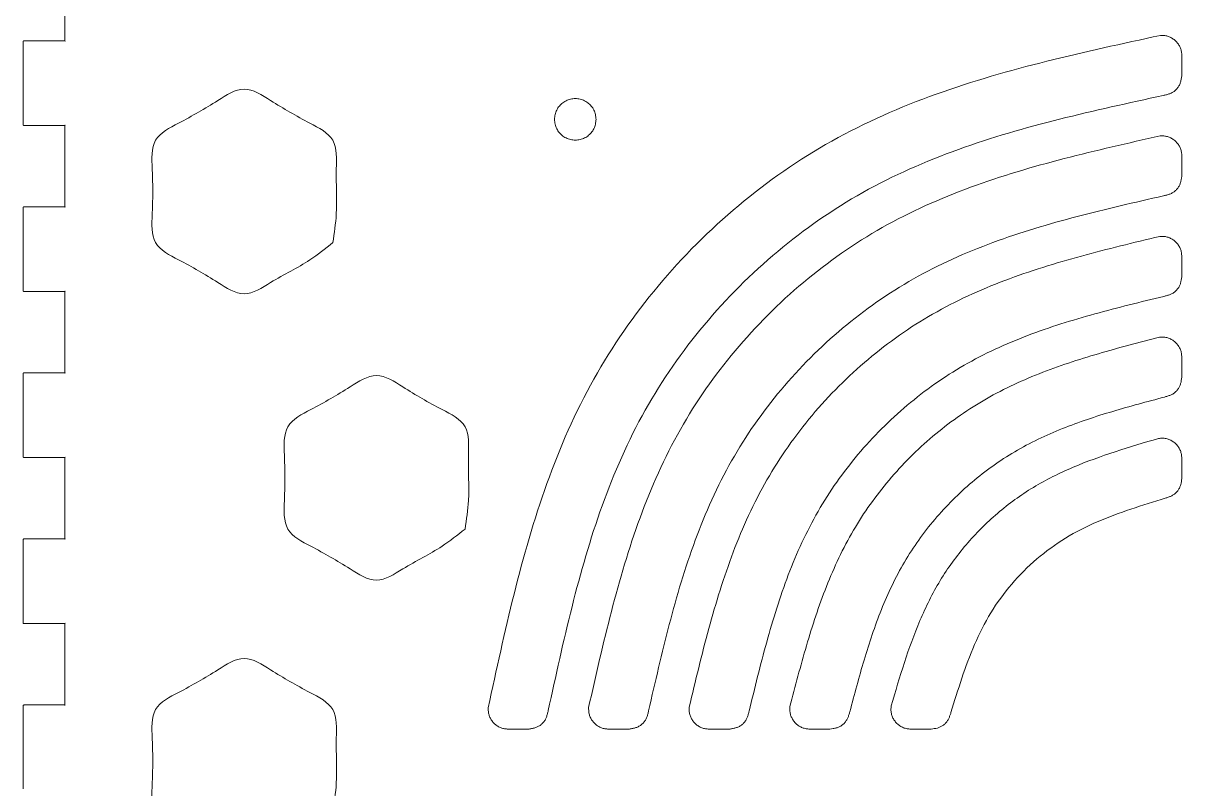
# Model space of a CAD drawing. Extents: x 10 to 568, y 23 to 1008.
# Drawn here: x 10 to 149.6, y 147.8 to 240 of the extents above; entities that cross this region are included whole.
import ezdxf

# ---------------------------------------------------------------- set-up
doc = ezdxf.new("R2010")
doc.units = 0
doc.layers.add('GEOMETRY', color=7, linetype='CONTINUOUS', lineweight=13)

msp = doc.modelspace()

# ---------------------------------------------------------------- linework, layer by layer
at = {"layer": 'GEOMETRY', "color": 7}
for points in [[(10.1, 247.7), (15, 247.7), (15, 237.9), (10.1, 237.9)], [(10, 237.8), (10, 227.8)], [(10.1, 227.7), (15, 227.7), (15, 217.9), (10.1, 217.9)], [(10, 217.8), (10, 207.8)], [(10.1, 207.7), (15, 207.7), (15, 197.9), (10.1, 197.9)], [(10, 197.8), (10, 187.8)], [(10.1, 187.7), (15, 187.7), (15, 177.9), (10.1, 177.9)], [(10, 177.8), (10, 167.8)], [(10.1, 167.7), (15, 167.7), (15, 157.9), (10.1, 157.9)], [(10, 157.8), (10, 147.8)]]:
    msp.add_lwpolyline(points, dxfattribs=at)
at = {"layer": 'GEOMETRY', "color": 5}
for points in [[(149.572305, 233.718964), (149.572305, 236.136274)], [(149.572305, 221.624246), (149.572305, 224.043596)], [(149.572305, 209.513195), (149.572305, 211.937648)], [(149.572305, 197.374579), (149.572305, 199.806182)], [(149.572305, 185.177779), (149.572305, 187.624694)], [(70.843628, 154.989982), (68.425971, 154.989982)], [(82.93842, 154.989982), (80.518461, 154.989982)], [(95.048902, 154.989982), (92.625107, 154.989982)], [(107.18751, 154.989982), (104.756518, 154.989982)], [(119.384484, 154.989982), (116.937591, 154.989982)]]:
    msp.add_lwpolyline(points, dxfattribs=at)
at = {"layer": 'GEOMETRY', "color": 3}
for points in [[(47.303434, 213.58554)], [(63.22558, 179.09103)]]:
    msp.add_lwpolyline(points, close=True, dxfattribs=at)
at = {"layer": 'GEOMETRY', "color": 7}
for points, knots in [([(10.1, 237.9), (10.082514, 237.897221), (10.04801, 237.891736), (10.008264, 237.85199), (10.002779, 237.817486), (10, 237.8)], [0, 0, 0, 0, 0.052201, 0.103008, 0.155209, 0.155209, 0.155209, 0.155209]), ([(15, 237.9), (15.004402, 237.876478), (15.011589, 237.83808), (15.06192, 237.888411), (15.023522, 237.895598), (15, 237.9)], [0, 0, 0, 0, 0.04969, 0.081117, 0.130808, 0.130808, 0.130808, 0.130808]), ([(10, 227.8), (10.002779, 227.782514), (10.008264, 227.74801), (10.04801, 227.708264), (10.082514, 227.702779), (10.1, 227.7)], [0, 0, 0, 0, 0.052201, 0.103008, 0.155209, 0.155209, 0.155209, 0.155209]), ([(15, 227.7), (15.023522, 227.704402), (15.06192, 227.711589), (15.011589, 227.76192), (15.004402, 227.723522), (15, 227.7)], [0, 0, 0, 0, 0.04969, 0.081117, 0.130808, 0.130808, 0.130808, 0.130808]), ([(10.1, 217.9), (10.082514, 217.897221), (10.04801, 217.891736), (10.008264, 217.85199), (10.002779, 217.817486), (10, 217.8)], [0, 0, 0, 0, 0.052201, 0.103008, 0.155209, 0.155209, 0.155209, 0.155209]), ([(15, 217.9), (15.004402, 217.876478), (15.011589, 217.83808), (15.06192, 217.888411), (15.023522, 217.895598), (15, 217.9)], [0, 0, 0, 0, 0.04969, 0.081117, 0.130808, 0.130808, 0.130808, 0.130808]), ([(10, 207.8), (10.002779, 207.782514), (10.008264, 207.74801), (10.04801, 207.708264), (10.082514, 207.702779), (10.1, 207.7)], [0, 0, 0, 0, 0.052201, 0.103008, 0.155209, 0.155209, 0.155209, 0.155209]), ([(15, 207.7), (15.023522, 207.704402), (15.06192, 207.711589), (15.011589, 207.76192), (15.004402, 207.723522), (15, 207.7)], [0, 0, 0, 0, 0.04969, 0.081117, 0.130808, 0.130808, 0.130808, 0.130808]), ([(10.1, 197.9), (10.082514, 197.897221), (10.04801, 197.891736), (10.008264, 197.85199), (10.002779, 197.817486), (10, 197.8)], [0, 0, 0, 0, 0.052201, 0.103008, 0.155209, 0.155209, 0.155209, 0.155209]), ([(15, 197.9), (15.004402, 197.876478), (15.011589, 197.83808), (15.06192, 197.888411), (15.023522, 197.895598), (15, 197.9)], [0, 0, 0, 0, 0.04969, 0.081117, 0.130808, 0.130808, 0.130808, 0.130808]), ([(10, 187.8), (10.002779, 187.782514), (10.008264, 187.74801), (10.04801, 187.708264), (10.082514, 187.702779), (10.1, 187.7)], [0, 0, 0, 0, 0.052201, 0.103008, 0.155209, 0.155209, 0.155209, 0.155209]), ([(15, 187.7), (15.023522, 187.704402), (15.06192, 187.711589), (15.011589, 187.76192), (15.004402, 187.723522), (15, 187.7)], [0, 0, 0, 0, 0.04969, 0.081117, 0.130808, 0.130808, 0.130808, 0.130808]), ([(10.1, 177.9), (10.082514, 177.897221), (10.04801, 177.891736), (10.008264, 177.85199), (10.002779, 177.817486), (10, 177.8)], [0, 0, 0, 0, 0.052201, 0.103008, 0.155209, 0.155209, 0.155209, 0.155209]), ([(15, 177.9), (15.004402, 177.876478), (15.011589, 177.83808), (15.06192, 177.888411), (15.023522, 177.895598), (15, 177.9)], [0, 0, 0, 0, 0.04969, 0.081117, 0.130808, 0.130808, 0.130808, 0.130808]), ([(10, 167.8), (10.002779, 167.782514), (10.008264, 167.74801), (10.04801, 167.708264), (10.082514, 167.702779), (10.1, 167.7)], [0, 0, 0, 0, 0.052201, 0.103008, 0.155209, 0.155209, 0.155209, 0.155209]), ([(15, 167.7), (15.023522, 167.704402), (15.06192, 167.711589), (15.011589, 167.76192), (15.004402, 167.723522), (15, 167.7)], [0, 0, 0, 0, 0.04969, 0.081117, 0.130808, 0.130808, 0.130808, 0.130808]), ([(10.1, 157.9), (10.082514, 157.897221), (10.04801, 157.891736), (10.008264, 157.85199), (10.002779, 157.817486), (10, 157.8)], [0, 0, 0, 0, 0.052201, 0.103008, 0.155209, 0.155209, 0.155209, 0.155209]), ([(15, 157.9), (15.004402, 157.876478), (15.011589, 157.83808), (15.06192, 157.888411), (15.023522, 157.895598), (15, 157.9)], [0, 0, 0, 0, 0.04969, 0.081117, 0.130808, 0.130808, 0.130808, 0.130808])]:
    msp.add_open_spline(points, degree=3, knots=knots, dxfattribs=at)
at = {"layer": 'GEOMETRY', "color": 5}
for points, knots in [([(146.98984, 238.541334), (142.418766, 237.553865), (133.321146, 235.588547), (119.925928, 231.779128), (107.239166, 226.241423), (95.91114, 218.355092), (86.207236, 208.651251), (78.320835, 197.323274), (72.78303, 184.636552), (68.97352, 171.241351), (67.008142, 162.143737), (66.020644, 157.572667)], [0, 0, 0, 0, 14.028578, 27.920505, 41.721539, 55.344446, 69.072374, 82.695283, 96.496319, 110.388254, 124.416842, 124.416842, 124.416842, 124.416842]), ([(149.572305, 236.136274), (149.566419, 236.209747), (149.554671, 236.356371), (149.528845, 236.575113), (149.486243, 236.790367), (149.419007, 236.998872), (149.330618, 237.199214), (149.223482, 237.391351), (149.100042, 237.574083), (148.960801, 237.745437), (148.806722, 237.903212), (148.638399, 238.045692), (148.45758, 238.172404), (148.266537, 238.282542), (148.067281, 238.375771), (147.861162, 238.449705), (147.648405, 238.501949), (147.430672, 238.529179), (147.210645, 238.539458), (147.06355, 238.540708), (146.98984, 238.541334)], [0, 0, 0, 0, 0.221119, 0.44127, 0.660484, 0.878248, 1.09706, 1.316386, 1.537358, 1.7578, 1.977884, 2.19798, 2.418423, 2.639389, 2.858716, 3.077534, 3.2953, 3.51451, 3.734666, 3.955798, 3.955798, 3.955798, 3.955798]), ([(147.336973, 231.313904), (147.469098, 231.34367), (147.731913, 231.402879), (148.118161, 231.517732), (148.481913, 231.68488), (148.802588, 231.922371), (149.072538, 232.212823), (149.285985, 232.549985), (149.426105, 232.924985), (149.512419, 233.318588), (149.552271, 233.585022), (149.572305, 233.718964)], [0, 0, 0, 0, 0.406278, 0.808146, 1.207047, 1.600415, 1.997147, 2.39053, 2.78943, 3.191294, 3.597561, 3.597561, 3.597561, 3.597561]), ([(147.336973, 231.313904), (143.15828, 230.403891), (134.841332, 228.59267), (122.59608, 225.090652), (110.998516, 220.013854), (100.64131, 212.796524), (91.766022, 203.921242), (84.548681, 193.564041), (79.471863, 181.966483), (75.969836, 169.721231), (74.158604, 161.404282), (73.248584, 157.225587)], [0, 0, 0, 0, 12.829017, 25.533889, 38.156241, 50.616397, 63.172016, 75.632185, 88.254531, 100.959403, 113.788431, 113.788431, 113.788431, 113.788431]), ([(79.011712, 228.433057), (79.00177, 228.33576), (78.981955, 228.14185), (78.938313, 227.853561), (78.866643, 227.572712), (78.754357, 227.306299), (78.608394, 227.057036), (78.43291, 226.825005), (78.232277, 226.612835), (78.008434, 226.424206), (77.764504, 226.262907), (77.502995, 226.131745), (77.227768, 226.031885), (76.944054, 225.96494), (76.655926, 225.931724), (76.367388, 225.93172), (76.079377, 225.96493), (75.795815, 226.031903), (75.520608, 226.131816), (75.258821, 226.263001), (75.014316, 226.424111), (74.790191, 226.612487), (74.590405, 226.824599), (74.41762, 227.057449), (74.273343, 227.307329), (74.158079, 227.573391), (74.074275, 227.852468), (74.023204, 228.14076), (74.005941, 228.433058), (74.023204, 228.725355), (74.074275, 229.013647), (74.158079, 229.292725), (74.273343, 229.558787), (74.41762, 229.808666), (74.590406, 230.041515), (74.79019, 230.253628), (75.014316, 230.442003), (75.258821, 230.603114), (75.520609, 230.734298), (75.795815, 230.834211), (76.079377, 230.901187), (76.367388, 230.934394), (76.655925, 230.93439), (76.944055, 230.901178), (77.227768, 230.834229), (77.502995, 230.734369), (77.764504, 230.603207), (78.008434, 230.441909), (78.232277, 230.25328), (78.432909, 230.04111), (78.608394, 229.809078), (78.754356, 229.559816), (78.866644, 229.293404), (78.938312, 229.012555), (78.981955, 228.724265), (79.00177, 228.530354), (79.011712, 228.433057)], [0, 0, 0, 0, 0.293397, 0.584732, 0.874072, 1.160431, 1.44899, 1.738505, 2.031347, 2.323226, 2.614756, 2.906618, 3.198844, 3.491141, 3.779127, 4.067022, 4.354868, 4.646948, 4.939103, 5.231255, 5.523383, 5.815522, 6.10762, 6.39553, 6.683452, 6.971357, 7.263463, 7.555608, 7.847737, 8.139867, 8.432012, 8.724119, 9.012023, 9.299944, 9.587853, 9.879952, 10.172091, 10.464219, 10.756371, 11.048526, 11.340607, 11.628453, 11.916348, 12.204334, 12.496631, 12.788857, 13.080719, 13.372249, 13.664128, 13.95697, 14.246485, 14.535044, 14.821401, 15.110742, 15.402077, 15.695475, 15.695475, 15.695475, 15.695475]), ([(146.961556, 226.447637), (143.095611, 225.57415), (135.400001, 223.835373), (124.071714, 220.510749), (113.342693, 215.751355), (103.753534, 209.039612), (95.523257, 200.809321), (88.811539, 191.220144), (84.052168, 180.491115), (80.727567, 169.162818), (78.988808, 161.4672), (78.11533, 157.60125)], [0, 0, 0, 0, 11.889386, 23.667197, 35.371099, 46.927785, 58.570433, 70.127119, 81.831018, 93.60883, 105.498226, 105.498226, 105.498226, 105.498226]), ([(149.572305, 224.043596), (149.566398, 224.117623), (149.554611, 224.265352), (149.528437, 224.485716), (149.485265, 224.702519), (149.41716, 224.912448), (149.327582, 225.114041), (149.218977, 225.307237), (149.093917, 225.490866), (148.952836, 225.662864), (148.796743, 225.820979), (148.626316, 225.963524), (148.443296, 226.089968), (148.250011, 226.199518), (148.048514, 226.291826), (147.840235, 226.364505), (147.625416, 226.415119), (147.405794, 226.440286), (147.184021, 226.44823), (147.035821, 226.447835), (146.961556, 226.447637)], [0, 0, 0, 0, 0.222782, 0.444582, 0.665427, 0.884782, 1.105212, 1.326175, 1.5488, 1.770892, 1.992635, 2.214364, 2.436449, 2.659079, 2.880047, 3.100476, 3.319827, 3.540675, 3.762475, 3.985263, 3.985263, 3.985263, 3.985263]), ([(147.367083, 219.221226), (147.497743, 219.252219), (147.757672, 219.313876), (148.139456, 219.431885), (148.498632, 219.601064), (148.814886, 219.839031), (149.080832, 220.128827), (149.290831, 220.464307), (149.4286, 220.836666), (149.51346, 221.227157), (149.55262, 221.491412), (149.572305, 221.624246)], [0, 0, 0, 0, 0.402828, 0.801365, 1.197025, 1.58727, 1.980789, 2.371035, 2.766696, 3.165236, 3.56806, 3.56806, 3.56806, 3.56806]), ([(147.367083, 219.221226), (143.888622, 218.426947), (136.96405, 216.845778), (126.771311, 213.831998), (117.117755, 209.533078), (108.487776, 203.48484), (101.077272, 196.07431), (95.029065, 187.444312), (90.730158, 177.790753), (87.716403, 167.598007), (86.13526, 160.673427), (85.340995, 157.194961)], [0, 0, 0, 0, 10.703258, 21.30698, 31.844834, 42.25097, 52.733835, 63.139973, 73.677822, 84.281541, 94.984805, 94.984805, 94.984805, 94.984805]), ([(146.92208, 214.336586), (143.762303, 213.578631), (137.470876, 212.069468), (128.212387, 209.23395), (119.443408, 205.256266), (111.595218, 199.721454), (104.840679, 192.96691), (99.305865, 185.118716), (95.328184, 176.349732), (92.492673, 167.091242), (90.983523, 160.799816), (90.225574, 157.640041)], [0, 0, 0, 0, 9.747608, 19.408442, 29.012143, 38.499467, 48.053859, 57.54119, 67.144893, 76.805728, 86.553326, 86.553326, 86.553326, 86.553326]), ([(149.572305, 211.937648), (149.566227, 212.012383), (149.554099, 212.161516), (149.527298, 212.383948), (149.483182, 212.60271), (149.413643, 212.814374), (149.322282, 213.01746), (149.211576, 213.211905), (149.084131, 213.39649), (148.940445, 213.569115), (148.78158, 213.727486), (148.608217, 213.869842), (148.422174, 213.995677), (148.225847, 214.104169), (148.021363, 214.195011), (147.810211, 214.265754), (147.592686, 214.313932), (147.370626, 214.336113), (147.146639, 214.340703), (146.997044, 214.33796), (146.92208, 214.336586)], [0, 0, 0, 0, 0.224937, 0.448863, 0.671804, 0.893217, 1.115734, 1.338798, 1.563574, 1.787801, 2.011661, 2.235519, 2.459746, 2.684536, 2.90759, 3.130109, 3.351528, 3.574466, 3.798387, 4.023312, 4.023312, 4.023312, 4.023312]), ([(147.409628, 207.115278), (147.538142, 207.147936), (147.793843, 207.212913), (148.169121, 207.335156), (148.521693, 207.506941), (148.831623, 207.745322), (149.091906, 208.033915), (149.297143, 208.366724), (149.431746, 208.735102), (149.514718, 209.120969), (149.553043, 209.382), (149.572305, 209.513195)], [0, 0, 0, 0, 0.397767, 0.791425, 1.182334, 1.567976, 1.956775, 2.34243, 2.733335, 3.126993, 3.524767, 3.524767, 3.524767, 3.524767]), ([(147.409628, 207.115278), (144.630435, 206.438908), (139.096461, 205.092109), (130.953215, 202.572048), (123.240394, 199.054044), (116.335025, 194.174917), (110.387805, 188.227711), (105.508693, 181.322328), (101.990676, 173.609514), (99.470617, 165.466268), (98.123823, 159.932298), (97.447456, 157.153109)], [0, 0, 0, 0, 8.580387, 17.085407, 25.540862, 33.894848, 42.307128, 50.661102, 59.116573, 67.621589, 76.201963, 76.201963, 76.201963, 76.201963]), ([(146.863078, 202.198992), (144.411221, 201.559296), (139.52763, 200.285153), (132.343745, 197.946318), (125.538687, 194.756266), (119.435095, 190.402388), (114.160028, 185.12729), (109.80618, 179.023676), (106.616183, 172.218592), (104.277395, 165.0347), (103.003281, 160.151106), (102.3636, 157.699249)], [0, 0, 0, 0, 7.601331, 15.14028, 22.63852, 30.051065, 37.512069, 44.924624, 52.422854, 59.961799, 67.563121, 67.563121, 67.563121, 67.563121]), ([(149.572305, 199.806182), (149.566055, 199.882034), (149.553582, 200.033385), (149.526036, 200.259092), (149.480638, 200.480962), (149.409098, 200.695425), (149.315139, 200.900932), (149.201337, 201.097434), (149.070351, 201.283635), (148.922747, 201.457366), (148.759657, 201.61623), (148.581856, 201.758436), (148.391222, 201.883434), (148.190274, 201.990432), (147.981206, 202.079071), (147.765663, 202.146917), (147.544004, 202.191415), (147.318222, 202.209039), (147.090844, 202.208508), (146.939116, 202.202176), (146.863078, 202.199002)], [0, 0, 0, 0, 0.228319, 0.455579, 0.681811, 0.906448, 1.132239, 1.358594, 1.586741, 1.814317, 2.041518, 2.268707, 2.496279, 2.724421, 2.95079, 3.176581, 3.401212, 3.627452, 3.854713, 4.083018, 4.083018, 4.083018, 4.083018]), ([(147.474239, 194.983809), (147.599533, 195.018917), (147.848879, 195.088784), (148.214386, 195.21727), (148.557043, 195.392947), (148.857495, 195.631981), (149.109255, 195.918872), (149.307261, 196.247816), (149.436942, 196.610391), (149.51688, 196.989483), (149.553769, 197.245788), (149.572305, 197.374579)], [0, 0, 0, 0, 0.390333, 0.776792, 1.160668, 1.539524, 1.921355, 2.30022, 2.684092, 3.070549, 3.460877, 3.460877, 3.460877, 3.460877]), ([(147.474239, 194.983809), (145.392558, 194.429114), (141.245906, 193.324176), (135.146637, 191.307296), (129.368658, 188.575459), (124.183249, 184.865378), (119.69674, 180.378833), (115.986682, 175.193409), (113.254883, 169.41541), (111.238043, 163.316124), (110.133128, 159.169463), (109.578443, 157.087776)], [0, 0, 0, 0, 6.462563, 12.873249, 19.250148, 25.555338, 31.900878, 38.206065, 44.582966, 50.993652, 57.456226, 57.456226, 57.456226, 57.456226]), ([(146.765341, 190.003211), (145.024867, 189.487414), (141.55632, 188.459497), (136.456586, 186.633009), (131.6233, 184.242954), (127.271695, 181.078596), (123.483782, 177.290744), (120.319346, 172.9392), (117.929228, 168.105948), (116.102652, 163.006245), (115.074679, 159.537714), (114.558854, 157.797248)], [0, 0, 0, 0, 5.445586, 10.852371, 16.234208, 21.560706, 26.917581, 32.244072, 37.625904, 43.032694, 48.47828, 48.47828, 48.47828, 48.47828]), ([(149.572305, 187.624694), (149.565772, 187.702386), (149.552738, 187.857395), (149.523773, 188.088478), (149.476147, 188.315446), (149.401157, 188.53446), (149.302769, 188.743871), (149.183694, 188.943638), (149.046709, 189.132346), (148.892508, 189.307706), (148.722356, 189.467181), (148.537116, 189.608853), (148.338825, 189.732184), (148.130193, 189.836352), (147.913583, 189.921023), (147.690856, 189.983703), (147.462506, 190.021724), (147.230802, 190.031428), (146.998106, 190.022032), (146.843055, 190.009496), (146.765341, 190.003213)], [0, 0, 0, 0, 0.233891, 0.466653, 0.698311, 0.92826, 1.159444, 1.391229, 1.624942, 1.858036, 2.090723, 2.323413, 2.556512, 2.790222, 3.022023, 3.253213, 3.483161, 3.714807, 3.947565, 4.181461, 4.181461, 4.181461, 4.181461]), ([(147.584279, 182.804364), (147.703931, 182.84333), (147.94213, 182.920903), (148.290612, 183.05911), (148.616189, 183.240587), (148.900507, 183.480049), (149.137895, 183.763446), (149.323785, 184.085351), (149.445367, 184.437704), (149.520333, 184.805029), (149.554928, 185.053146), (149.572305, 185.177779)], [0, 0, 0, 0, 0.377485, 0.751488, 1.12319, 1.490293, 1.860071, 2.227157, 2.598871, 2.972882, 3.350373, 3.350373, 3.350373, 3.350373]), ([(147.584279, 182.804364), (146.196425, 182.378847), (143.430199, 181.53072), (139.363525, 180.035892), (135.508538, 178.1008), (132.033787, 175.55997), (129.002832, 172.529024), (126.461995, 169.054281), (124.526899, 165.199298), (123.032065, 161.132627), (122.183945, 158.366401), (121.758432, 156.978548)], [0, 0, 0, 0, 4.354633, 8.679511, 12.985328, 17.248269, 21.53456, 25.797492, 30.103311, 34.428189, 38.782817, 38.782817, 38.782817, 38.782817]), ([(114.558854, 157.797248), (114.552585, 157.719523), (114.540076, 157.56445), (114.530613, 157.331723), (114.540326, 157.099988), (114.578297, 156.871602), (114.640964, 156.648846), (114.725638, 156.432212), (114.829796, 156.223546), (114.95314, 156.025229), (115.094817, 155.839953), (115.254323, 155.669784), (115.429708, 155.515555), (115.618447, 155.378553), (115.818246, 155.259466), (116.027689, 155.161077), (116.246735, 155.086096), (116.47374, 155.038507), (116.704859, 155.009601), (116.859887, 154.996532), (116.937591, 154.989982)], [0, 0, 0, 0, 0.233924, 0.466716, 0.6984, 0.928374, 1.159585, 1.391403, 1.625147, 1.858274, 2.090989, 2.323715, 2.556845, 2.790594, 3.022414, 3.253625, 3.483601, 3.715287, 3.948074, 4.182004, 4.182004, 4.182004, 4.182004]), ([(66.020644, 157.572667), (66.021424, 157.498954), (66.022981, 157.351852), (66.0329, 157.131799), (66.059945, 156.914013), (66.11224, 156.701243), (66.186161, 156.495095), (66.279391, 156.295806), (66.389548, 156.104739), (66.51628, 155.923899), (66.658786, 155.755563), (66.816571, 155.601458), (66.987954, 155.462209), (67.170715, 155.338766), (67.362875, 155.231615), (67.563249, 155.143222), (67.771789, 155.076001), (67.987071, 155.033388), (68.205839, 155.007521), (68.352487, 154.995837), (68.425971, 154.989982)], [0, 0, 0, 0, 0.22115, 0.441323, 0.660549, 0.87834, 1.09718, 1.316537, 1.537537, 1.758009, 1.978126, 2.198241, 2.418707, 2.639703, 2.85906, 3.077899, 3.295694, 3.51494, 3.735122, 3.956265, 3.956265, 3.956265, 3.956265]), ([(70.843628, 154.989982), (70.977576, 155.010026), (71.244023, 155.049897), (71.637644, 155.136251), (72.012648, 155.276407), (72.349816, 155.489871), (72.640252, 155.759856), (72.877716, 156.080572), (73.044841, 156.444354), (73.159651, 156.830628), (73.218833, 157.093457), (73.248584, 157.225587)], [0, 0, 0, 0, 0.40629, 0.808179, 1.207107, 1.60049, 1.997236, 2.390622, 2.789541, 3.191425, 3.597708, 3.597708, 3.597708, 3.597708]), ([(78.11533, 157.60125), (78.115319, 157.52699), (78.115298, 157.378798), (78.123559, 157.157118), (78.147446, 156.937388), (78.198313, 156.72264), (78.270846, 156.514354), (78.363102, 156.312852), (78.472591, 156.119558), (78.59898, 155.936514), (78.741463, 155.766055), (78.899532, 155.60994), (79.071475, 155.468822), (79.255037, 155.343698), (79.44819, 155.23506), (79.64973, 155.145429), (79.859613, 155.077245), (80.076388, 155.034018), (80.296727, 155.007777), (80.444441, 154.995922), (80.518461, 154.989982)], [0, 0, 0, 0, 0.222767, 0.444554, 0.665294, 0.884631, 1.105039, 1.325971, 1.548586, 1.770663, 1.99238, 2.214098, 2.436172, 2.658787, 2.879718, 3.100125, 3.31946, 3.540287, 3.762072, 3.98484, 3.98484, 3.98484, 3.98484]), ([(82.93842, 154.989982), (83.071223, 155.009683), (83.33542, 155.048876), (83.725823, 155.133769), (84.09809, 155.271569), (84.4335, 155.481539), (84.723233, 155.747449), (84.961153, 156.063647), (85.130316, 156.422751), (85.248322, 156.804459), (85.309994, 157.064331), (85.340995, 157.194961)], [0, 0, 0, 0, 0.40274, 0.801205, 1.196786, 1.58697, 1.980413, 2.370585, 2.766177, 3.164643, 3.567389, 3.567389, 3.567389, 3.567389]), ([(90.225574, 157.640041), (90.22418, 157.565064), (90.221399, 157.415449), (90.226069, 157.191433), (90.248273, 156.969352), (90.296487, 156.751812), (90.367264, 156.540647), (90.458141, 156.336156), (90.566676, 156.139831), (90.692542, 155.953787), (90.834942, 155.780432), (90.993357, 155.621576), (91.166028, 155.477906), (91.350643, 155.350465), (91.545141, 155.239803), (91.748264, 155.148472), (91.959963, 155.078972), (92.178754, 155.034892), (92.401211, 155.008133), (92.550363, 154.996041), (92.625107, 154.989982)], [0, 0, 0, 0, 0.22496, 0.448909, 0.671873, 0.893311, 1.11585, 1.338934, 1.563735, 1.78798, 2.011862, 2.235747, 2.459998, 2.684801, 2.907882, 3.130424, 3.351863, 3.574816, 3.798766, 4.023727, 4.023727, 4.023727, 4.023727]), ([(95.048902, 154.989982), (95.180142, 155.009223), (95.441261, 155.047507), (95.827256, 155.130447), (96.195754, 155.265039), (96.52867, 155.470304), (96.817351, 155.730649), (97.05579, 156.040676), (97.227608, 156.39336), (97.349843, 156.768764), (97.414806, 157.024551), (97.447456, 157.153109)], [0, 0, 0, 0, 0.397899, 0.791674, 1.182692, 1.568437, 1.957345, 2.343104, 2.73412, 3.127894, 3.525785, 3.525785, 3.525785, 3.525785]), ([(102.3636, 157.699249), (102.360427, 157.623204), (102.354097, 157.471467), (102.353568, 157.244076), (102.371233, 157.018295), (102.415658, 156.796617), (102.483525, 156.581076), (102.57216, 156.372002), (102.679164, 156.171045), (102.804178, 155.980408), (102.94637, 155.802588), (103.10526, 155.639512), (103.279004, 155.491909), (103.465211, 155.360911), (103.661726, 155.247108), (103.867245, 155.153156), (104.081718, 155.081618), (104.303599, 155.036237), (104.529309, 155.008679), (104.680665, 154.996224), (104.756518, 154.989982)], [0, 0, 0, 0, 0.228326, 0.455595, 0.681836, 0.906474, 1.132272, 1.358632, 1.586796, 1.814381, 2.041573, 2.268776, 2.496365, 2.724529, 2.95089, 3.176691, 3.401337, 3.627574, 3.854844, 4.083163, 4.083163, 4.083163, 4.083163]), ([(107.18751, 154.989982), (107.316298, 155.00851), (107.5726, 155.045382), (107.951693, 155.125281), (108.314271, 155.254932), (108.643236, 155.45289), (108.930146, 155.704619), (109.169202, 156.005046), (109.34492, 156.347674), (109.473438, 156.713159), (109.543326, 156.962489), (109.578443, 157.087776)], [0, 0, 0, 0, 0.390317, 0.776765, 1.160638, 1.539491, 1.921315, 2.300167, 2.684038, 3.070485, 3.460804, 3.460804, 3.460804, 3.460804]), ([(119.384484, 154.989982), (119.509153, 155.007351), (119.757343, 155.041928), (120.124779, 155.116867), (120.477252, 155.238438), (120.799245, 155.42439), (121.082714, 155.66185), (121.322238, 155.946252), (121.503722, 156.271952), (121.641914, 156.620565), (121.719472, 156.858852), (121.758432, 156.978548)], [0, 0, 0, 0, 0.377595, 0.75171, 1.123529, 1.490726, 1.860604, 2.227799, 2.599616, 2.973734, 3.351339, 3.351339, 3.351339, 3.351339])]:
    msp.add_open_spline(points, degree=3, knots=knots, dxfattribs=at)
at = {"layer": 'GEOMETRY', "color": 3}
for points, knots in [([(47.303434, 213.58554), (46.39352, 212.862688), (44.046544, 210.998209), (40.44663, 209.304176), (36.642498, 206.70031), (32.756853, 209.276176), (29.495923, 211.158873), (25.337652, 213.227167), (25.625898, 217.860929), (25.625784, 221.633438), (25.337868, 226.267359), (29.49492, 228.334981), (32.762069, 230.221136), (36.630902, 232.787647), (40.501231, 230.220623), (43.762162, 228.337926), (47.935749, 226.26079), (47.5828, 221.664383), (47.915679, 217.699752), (47.474484, 214.734974), (47.303434, 213.58554)], [0, 0, 0, 0, 3.456599, 8.915732, 12.372328, 15.828925, 21.288057, 24.744657, 28.201251, 33.660382, 37.116977, 40.573576, 46.032708, 49.489305, 52.945902, 58.405035, 61.861634, 65.318229, 70.777359, 74.233954, 74.233954, 74.233954, 74.233954]), ([(63.22558, 179.09103), (62.315665, 178.36818), (59.968688, 176.503704), (56.368775, 174.809669), (52.564643, 172.205799), (48.678999, 174.781669), (45.418071, 176.664368), (41.259797, 178.732657), (41.548045, 183.36642), (41.547931, 187.138932), (41.260011, 191.772858), (45.417068, 193.840476), (48.684214, 195.726633), (52.553048, 198.293148), (56.423377, 195.72612), (59.684306, 193.843421), (63.857897, 191.766288), (63.504944, 187.169877), (63.837825, 183.205243), (63.39663, 180.240464), (63.22558, 179.09103)], [0, 0, 0, 0, 3.456597, 8.91573, 12.372328, 15.828925, 21.288059, 24.744655, 28.20125, 33.660384, 37.116985, 40.573582, 46.032715, 49.489313, 52.94591, 58.405044, 61.861641, 65.318242, 70.777375, 74.23397, 74.23397, 74.23397, 74.23397]), ([(47.303434, 145.01473), (46.393519, 144.29188), (44.046542, 142.427407), (40.446629, 140.733375), (36.642497, 138.12951), (32.756853, 140.705376), (29.495923, 142.588073), (25.337652, 144.656367), (25.625898, 149.290129), (25.625785, 153.062638), (25.337867, 157.69656), (29.494922, 159.764176), (32.762068, 161.650333), (36.630902, 164.216848), (40.501231, 161.64982), (43.76216, 159.767121), (47.93575, 157.68999), (47.582799, 153.093582), (47.915679, 149.128948), (47.474484, 146.164166), (47.303434, 145.01473)], [0, 0, 0, 0, 3.456595, 8.915726, 12.372323, 15.828919, 21.288052, 24.744651, 28.201246, 33.660376, 37.116971, 40.573568, 46.032701, 49.489299, 52.945896, 58.40503, 61.861627, 65.318222, 70.777355, 74.233957, 74.233957, 74.233957, 74.233957])]:
    msp.add_open_spline(points, degree=3, knots=knots, dxfattribs=at)

doc.saveas('drawing.dxf')
